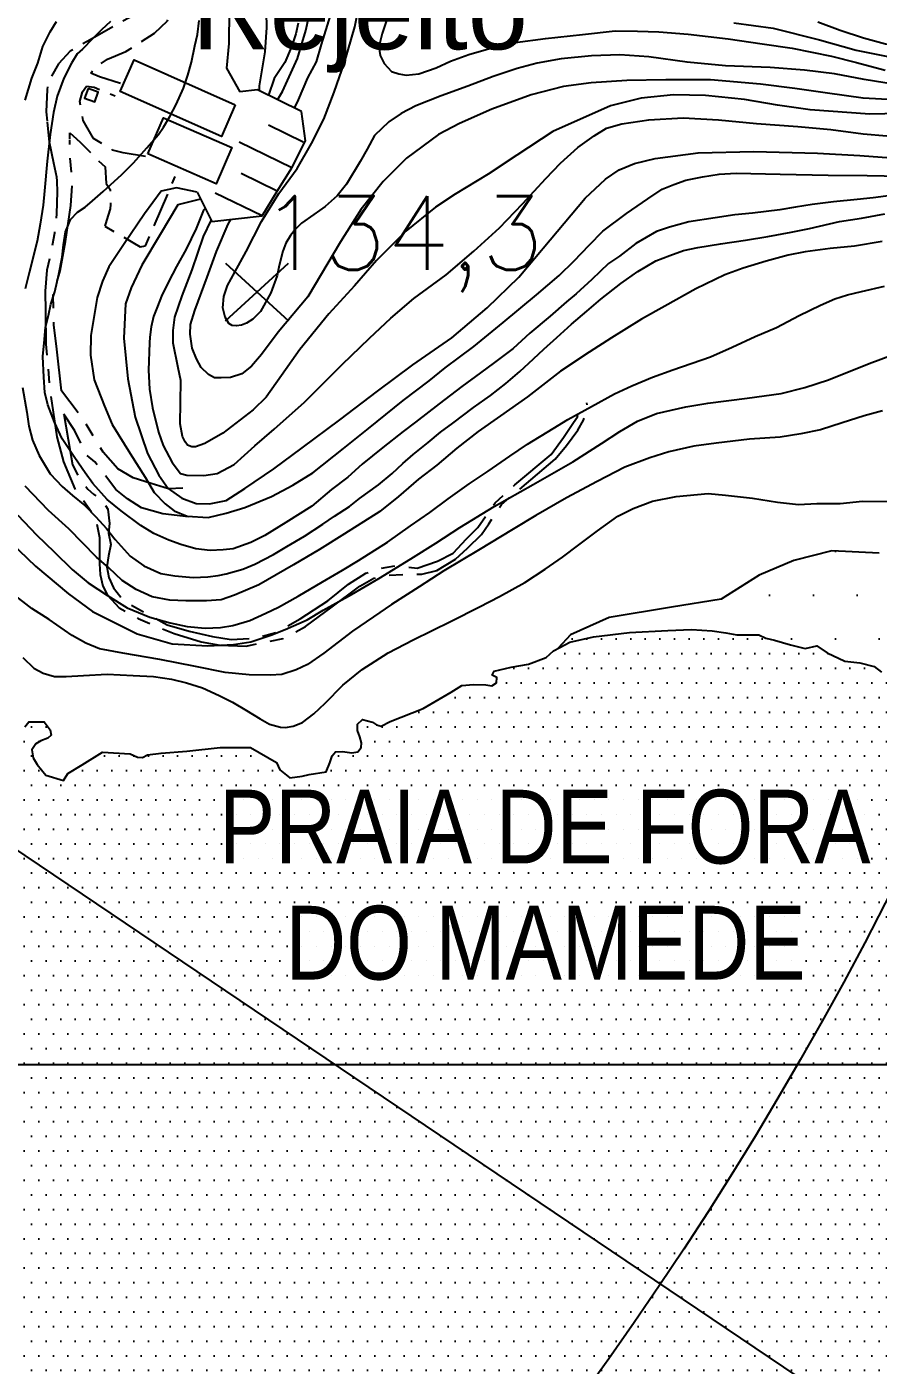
# Model space of a CAD drawing. Header units: millimetres. Extents: x 548366 to 1117317, y 7446967 to 14899125.
# Drawn here: x 555678 to 556140, y 7454252 to 7454978 of the extents above; entities that cross this region are included whole.
import ezdxf

# ---------------------------------------------------------------- set-up
doc = ezdxf.new("R2010")
doc.units = ezdxf.units.MM
doc.header["$MEASUREMENT"] = 0
for name, pattern in [('ACAD_ISO11W100', [33, 12, -3, 12, -3, 0, -3]), ('ESTR-TERRA', [1, 0.7, -0.1, 0.1, -0.1]), ('MEIO-FIOx2', [20, 15, -5])]:
    doc.linetypes.add(name, pattern=pattern)
for name, color, linetype in [('CORTE', 32, 'Continuous'), ('CURVA_INTERMEDIÁRIA', 32, 'Continuous'), ('CURVA_MESTRA', 36, 'Continuous'), ('EDIFICAÇÃO', 7, 'Continuous'), ('HACHURA_OCEANO', 131, 'Continuous'), ('MALHA_TM', 8, 'Continuous'), ('OCEANO', 5, 'Continuous'), ('PRAIA', 7, 'Continuous'), ('PTO_COTADO', 7, 'Continuous'), ('RADIAIS', 222, 'Continuous'), ('RUA_PAV_C_MEIO_FIO', 1, 'MEIO-FIOx2'), ('RUA_S_PAV', 2, 'ESTR-TERRA'), ('TXT_HIDRO', 8, 'Continuous'), ('TXT_TOPÔNIMOS_1', 2, 'Continuous')]:
    doc.layers.add(name, color=color, linetype=linetype)
doc.styles.add('ARIAL', font='ARIAL.TTF')
doc.styles.add('ROMANS', font='romans.shx')
doc.styles.add('TXT_PRAIA', font='ARIALN.TTF', dxfattribs={"height": 30})
pattern_1 = [(0, (0, 0), (3.96875, 7.9375), [0, -7.9375])]

msp = doc.modelspace()

# ---------------------------------------------------------------- hatches: boundary and pattern name
at = {"layer": 'HACHURA_OCEANO', "ltscale": 0.5}
h = msp.add_hatch(dxfattribs=at)
h.set_pattern_fill('DOTS', color=256, scale=5, style=0)
h.set_pattern_definition(pattern_1)
h.paths.add_polyline_path([(555491.78, 7454734.58), (555491.78, 7454736.7), (555491.78, 7454739.06), (555491.54, 7454746.14), (555490.36, 7454761.25), (555489.65, 7454771.4), (555489.65, 7454783.2), (555490.13, 7454794.76), (555491.55, 7454815.03), (555492.03, 7454831.08), (555490.85, 7454898.79), (555490.85, 7454901.62), (555490.85, 7454907.29), (555490.49, 7454910), (555365, 7454910), (555365, 7454450.72), (555375.72, 7454469.31), (555377.48, 7454474.01), (555379.84, 7454478.72), (555383.96, 7454481.65), (555388.67, 7454485.18), (555389.25, 7454487.53), (555388.08, 7454489.88), (555381.01, 7454493.41), (555379.84, 7454499.29), (555379.25, 7454503.99), (555379.84, 7454508.11), (555386.31, 7454512.22), (555391.61, 7454515.16), (555393.96, 7454518.1), (555395.73, 7454522.21), (555397.49, 7454527.51), (555398.08, 7454531.03), (555400.44, 7454533.97), (555402.79, 7454538.09), (555408.68, 7454542.79), (555418.68, 7454551.02), (555426.33, 7454557.48), (555431.04, 7454557.48), (555433.4, 7454557.48), (555433.99, 7454559.84), (555438.69, 7454564.54), (555438.67, 7454565.92), (555436.92, 7454567.34), (555435.44, 7454569.97), (555435.77, 7454573.79), (555439.55, 7454575.43), (555445.78, 7454580.85), (555447.78, 7454588.09), (555449.67, 7454595.41), (555450.61, 7454597.06), (555451.56, 7454599.66), (555453.92, 7454602.49), (555456.29, 7454610.04), (555459.12, 7454616.18), (555461.25, 7454620.43), (555463.37, 7454625.15), (555465.97, 7454627.74), (555467.15, 7454631.99), (555476.9, 7454652.26), (555480.44, 7454658.86), (555481.39, 7454662.4), (555483.75, 7454667.83), (555484.69, 7454669.48), (555486.59, 7454677.51), (555487.53, 7454680.58), (555489.67, 7454689.44), (555489.66, 7454690.02), (555492.97, 7454702.29), (555493.16, 7454708.79), (555492.73, 7454716.45), (555492.97, 7454721.88), (555492.73, 7454726.13)])
h.paths.add_polyline_path([(555865, 7454601.08), (555860.27, 7454602.28), (555857.69, 7454599.78), (555857.59, 7454596.37), (555858.98, 7454592.86), (555859.81, 7454589.63), (555859.63, 7454587.05), (555857.88, 7454584.7), (555854.63, 7454584.16), (555849.5, 7454584.97), (555845.68, 7454584.74), (555843.92, 7454582.62), (555842.63, 7454578.83), (555840.57, 7454573.89), (555831.38, 7454572.54), (555827.6, 7454571.46), (555820.96, 7454570.61), (555815.42, 7454575.04), (555813.57, 7454579.01), (555799.44, 7454587.13), (555783.1, 7454587.09), (555764.98, 7454585.2), (555750.92, 7454584.12), (555743.5, 7454583.05), (555740.82, 7454581.76), (555738.09, 7454581.86), (555734.12, 7454583.61), (555719.15, 7454584.63), (555708.16, 7454577.71), (555700.36, 7454573.04), (555698, 7454569.12), (555688.39, 7454572.17), (555683.68, 7454577.8), (555681.46, 7454581.58), (555680.82, 7454585.92), (555682.92, 7454589.14), (555685.63, 7454590.76), (555689.41, 7454592.11), (555691.3, 7454593.73), (555690.76, 7454596.7), (555687.52, 7454601.02), (555682.11, 7454601.02), (555679.14, 7454601.02), (555676.98, 7454598.33), (555673.93, 7454597.5), (555671.53, 7454601.28), (555668.94, 7454602.48), (555667.28, 7454602.67), (555666.16, 7454602.37), (555661.92, 7454600.73), (555657.78, 7454602.1), (555656.43, 7454603.45), (555655.88, 7454607.23), (555656.15, 7454612.36), (555654.53, 7454613.17), (555646.69, 7454615.6), (555641.38, 7454616.06), (555638.61, 7454614.3), (555635.93, 7454613.93), (555633.81, 7454614.67), (555632.79, 7454622.24), (555630.3, 7454622.33), (555627.44, 7454619.1), (555625.33, 7454613.44), (555620.62, 7454609.54), (555613.59, 7454603.06), (555603.05, 7454594.69), (555595.21, 7454591.72), (555589.8, 7454589.02), (555583.85, 7454586.05), (555580.6, 7454583.08), (555578.98, 7454581.19), (555577.09, 7454578.76), (555568.98, 7454575.52), (555559.27, 7454568.52), (555546.43, 7454566.03), (555537.56, 7454565.47), (555530.36, 7454562.8), (555524.63, 7454561.23), (555520.31, 7454564.44), (555514.9, 7454565.52), (555512.2, 7454566.06), (555510.3, 7454564.17), (555507.87, 7454561.74), (555508.95, 7454559.31), (555510.57, 7454557.96), (555512.74, 7454556.07), (555513.82, 7454552.56), (555513.48, 7454548.58), (555502.66, 7454535.62), (555493.2, 7454525.9), (555491.4, 7454522.67), (555488.35, 7454521.74), (555486.13, 7454522.2), (555486.13, 7454524.7), (555484.27, 7454525.36), (555481.57, 7454524.55), (555478.37, 7454521.82), (555476.16, 7454522.1), (555475.69, 7454523.76), (555475.6, 7454525.24), (555474.03, 7454525.6), (555471.54, 7454524.13), (555471.02, 7454522.39), (555470.48, 7454516.45), (555470.75, 7454514.56), (555471.57, 7454513.48), (555472.38, 7454512.4), (555471.08, 7454508.45), (555467.48, 7454507.16), (555466.27, 7454509.1), (555466.97, 7454512.4), (555466.97, 7454513.75), (555466.7, 7454514.56), (555465.62, 7454513.48), (555464.59, 7454510.46), (555461.29, 7454502.27), (555458.71, 7454498.7), (555456.44, 7454496.43), (555455.76, 7454491.06), (555452.23, 7454485.77), (555445.76, 7454478.72), (555431.63, 7454466.37), (555430.45, 7454461.08), (555430.86, 7454459.45), (555432.22, 7454456.97), (555430.45, 7454446.38), (555427.51, 7454442.27), (555426.92, 7454440.51), (555423.98, 7454436.98), (555419.44, 7454431.64), (555415.87, 7454428.07), (555413.02, 7454426.65), (555410.16, 7454424.51), (555407.3, 7454422.84), (555406.11, 7454421.18), (555402.31, 7454417.85), (555395.88, 7454412.38), (555391.54, 7454410), (555865, 7454410)])
h = msp.add_hatch(dxfattribs=at)
h.set_pattern_fill('DOTS', color=256, scale=5, style=0)
h.set_pattern_definition(pattern_1)
h.paths.add_polyline_path([(556337.69, 7454517.81), (556316.22, 7454536.87), (556299.79, 7454547.2), (556292.32, 7454557.08), (556279.6, 7454566.08), (556270.52, 7454570.63), (556263.76, 7454572.79), (556254.03, 7454576.3), (556243.48, 7454580.62), (556236.45, 7454583.32), (556228.88, 7454586.83), (556217.88, 7454591.03), (556206.52, 7454596.97), (556195.7, 7454603.45), (556189.3, 7454605.95), (556181.62, 7454612.31), (556172.61, 7454616.02), (556162.01, 7454619.99), (556153.79, 7454621.31), (556142.13, 7454627.93), (556138.16, 7454631.11), (556130.47, 7454632.96), (556122.25, 7454634.02), (556112.71, 7454638.53), (556107.02, 7454642.34), (556100.79, 7454640.91), (556092.84, 7454642.76), (556084.09, 7454645.41), (556079.32, 7454646.47), (556075.61, 7454648.32), (556070.84, 7454648.32), (556063.69, 7454648.32), (556057.59, 7454649.38), (556050.21, 7454650.47), (556039.07, 7454651.22), (556026.08, 7454650.54), (556005.33, 7454649.42), (555985.86, 7454647.07), (555972.88, 7454644.25), (555967.52, 7454641.43), (555964.14, 7454639.64), (555960.02, 7454635.88), (555950.56, 7454632.37), (555941.1, 7454630.75), (555931.9, 7454628.59), (555930.82, 7454626.43), (555933.25, 7454625.08), (555933.1, 7454622.25), (555930.6, 7454620.5), (555927.31, 7454621.03), (555920.55, 7454621.3), (555914.33, 7454620.76), (555908.44, 7454617.1), (555893.3, 7454608.19), (555875.45, 7454601.17), (555870.53, 7454598.68), (555867.94, 7454599.42), (555865.72, 7454600.9), (555865, 7454601.08), (555865, 7454410), (556322, 7454410), (556328.2, 7454425.75), (556332.47, 7454433.16), (556336.33, 7454437.02), (556339.77, 7454440.74), (556342.35, 7454445.08), (556344.06, 7454447.22), (556345.07, 7454450.65), (556345.33, 7454457.75), (556346.66, 7454463.82), (556348.93, 7454467.8), (556360.48, 7454475.7), (556361.54, 7454477.82), (556363.39, 7454480.47), (556360.74, 7454487.36), (556350.94, 7454502.71)])
h = msp.add_hatch(dxfattribs=at)
h.set_pattern_fill('DOTS', color=256, scale=5, style=0)
h.set_pattern_definition(pattern_1)
h.paths.add_polyline_path([(555865, 7454410), (555391.54, 7454410), (555391.12, 7454409.77), (555388.5, 7454409.53), (555386.12, 7454409.29), (555383.74, 7454408.34), (555376.6, 7454407.63), (555372.55, 7454408.11), (555369.71, 7454410), (555365, 7454410), (555365, 7453910), (555865, 7453910)])
h = msp.add_hatch(dxfattribs=at)
h.set_pattern_fill('DOTS', color=256, scale=5, style=0)
h.set_pattern_definition(pattern_1)
h.paths.add_polyline_path([(556365, 7454294.78), (556361.4, 7454291.78), (556358.01, 7454291.78), (556356.65, 7454295.17), (556356.65, 7454301.93), (556357.33, 7454308.7), (556358.01, 7454312.76), (556359.36, 7454316.82), (556360.72, 7454320.88), (556358.69, 7454322.91), (556355.3, 7454322.23), (556343.78, 7454314.79), (556329.56, 7454305.32), (556318.04, 7454302.61), (556313.3, 7454304.64), (556310.59, 7454310.73), (556310.59, 7454318.85), (556315.33, 7454322.91), (556318.72, 7454326.29), (556317.36, 7454329), (556311.26, 7454329.67), (556306.52, 7454330.35), (556306.52, 7454335.76), (556307.88, 7454337.12), (556307.88, 7454341.18), (556307.2, 7454343.88), (556306.52, 7454347.27), (556307.88, 7454352.68), (556310.59, 7454361.48), (556311.94, 7454372.98), (556314.65, 7454381.77), (556317.36, 7454389.89), (556317.36, 7454395.98), (556319.39, 7454401.4), (556320.75, 7454406.81), (556322, 7454410), (555865, 7454410), (555865, 7453910), (556365, 7453910)])
at = {"layer": 'PRAIA', "ltscale": 0.5}
h = msp.add_hatch(dxfattribs=at)
h.set_pattern_fill('DOTS', color=40, scale=15, style=0)
h.set_pattern_definition([(0, (0, 0), (11.90625, 23.8125), [0, -23.8125])])
h.paths.add_polyline_path([(556172.61, 7454616.02), (556181.62, 7454612.31), (556189.3, 7454605.95), (556195.7, 7454603.45), (556206.52, 7454596.97), (556217.88, 7454591.03), (556228.88, 7454586.83), (556236.45, 7454583.32), (556243.48, 7454580.62), (556254.03, 7454576.3), (556263.76, 7454572.79), (556270.52, 7454570.63), (556279.6, 7454566.08), (556292.32, 7454557.08), (556299.79, 7454547.2), (556316.22, 7454536.87), (556337.69, 7454517.81), (556350.94, 7454502.71), (556360.74, 7454487.36), (556363.39, 7454480.47), (556365, 7454481.93), (556365, 7454519.33), (556349.76, 7454536.15), (556334.64, 7454548.74), (556332.12, 7454552.93), (556323.09, 7454561.43), (556315.32, 7454564.68), (556309.44, 7454574.75), (556291.79, 7454594.88), (556282.55, 7454606.63), (556276.67, 7454617.54), (556271.63, 7454620.89), (556266.89, 7454629.1), (556267.43, 7454635.16), (556266.59, 7454641.87), (556261.72, 7454641.64), (556258.4, 7454637.03), (556252.67, 7454634.63), (556240.3, 7454635.74), (556230.47, 7454641.03), (556213.94, 7454659.68), (556178.46, 7454678.06), (556140.89, 7454692.52), (556115.26, 7454693.83), (556094.57, 7454688.58), (556075.84, 7454680.7), (556055.15, 7454667.57), (556028.21, 7454663.31), (555994.37, 7454657.73), (555973.35, 7454648.21), (555966.64, 7454640.96), (555967.52, 7454641.43), (555972.88, 7454644.25), (555985.86, 7454647.07), (556005.33, 7454649.42), (556026.08, 7454650.54), (556039.07, 7454651.22), (556050.21, 7454650.47), (556057.59, 7454649.38), (556063.69, 7454648.32), (556070.84, 7454648.32), (556075.61, 7454648.32), (556079.32, 7454646.47), (556084.09, 7454645.41), (556092.84, 7454642.76), (556100.79, 7454640.91), (556107.02, 7454642.34), (556112.71, 7454638.53), (556122.25, 7454634.02), (556130.47, 7454632.96), (556138.16, 7454631.11), (556142.13, 7454627.93), (556153.79, 7454621.31), (556162.01, 7454619.99)])
h.paths.add_polyline_path([(556365, 7454481.93), (556376.64, 7454492.52), (556379.16, 7454497.55), (556378.32, 7454503.43), (556371.6, 7454510.14), (556365.72, 7454518.53), (556365, 7454519.33)])

# ---------------------------------------------------------------- linework, layer by layer
at = {"layer": 'CORTE', "linetype": 'ACAD_ISO11W100', "ltscale": 2.5}
msp.add_lwpolyline([(555778.45, 7454872.53), (555805.8, 7454875.53), (555814.08, 7454888.92), (555821.91, 7454901.59), (555829.42, 7454916.28), (555827.21, 7454932.27), (555803.38, 7454943.95), (555793.79, 7454942.89)], dxfattribs=at)
at = {"layer": 'CORTE', "ltscale": 0.5}
for points in [[(555828.1, 7454915.54), (555809.27, 7454924.77)], [(555821.91, 7454901.59), (555793.33, 7454915.6)], [(555814.08, 7454888.92), (555794.54, 7454898.5)], [(555805.8, 7454875.53), (555780.36, 7454888)]]:
    msp.add_lwpolyline(points, dxfattribs=at)
at = {"layer": 'CORTE', "linetype": 'ACAD_ISO11W100', "ltscale": 2.5, "elevation": 80}
msp.add_lwpolyline([(555770.51, 7454888.5), (555778.45, 7454872.53)], dxfattribs=at)
at = {"layer": 'CURVA_INTERMEDIÁRIA'}
for points, elevation in [([(556149.7, 7454946.87), (556132.84, 7454949.51), (556116.72, 7454952.59), (556100.39, 7454954.6), (556081.72, 7454956.19), (556057.54, 7454957.04), (556036.66, 7454959), (556015.88, 7454961.97), (556000.07, 7454963.03), (555984.73, 7454962.44), (555968.29, 7454960.85), (555955.14, 7454958.52), (555944.43, 7454955.56), (555931.39, 7454951.21), (555917.6, 7454945.92), (555903.11, 7454940.79), (555889.32, 7454935.29), (555881.37, 7454931.05), (555874.69, 7454926.7), (555866.84, 7454919.18), (555862.81, 7454911.87), (555859.1, 7454905.01), (555851.57, 7454892.83), (555846.58, 7454886.47), (555840.01, 7454880.65), (555833.86, 7454876.3), (555827.18, 7454871.64), (555823.89, 7454868.46), (555821.24, 7454864.97), (555818.8, 7454860.73), (555817.1, 7454856.51), (555815.09, 7454848.57), (555813.93, 7454843.23), (555810.64, 7454833.8), (555805.02, 7454823.74), (555800.78, 7454819.5), (555797.28, 7454817.38), (555794.63, 7454816.21), (555791.87, 7454815.9), (555789.56, 7454816.19), (555787.82, 7454817.19), (555785.7, 7454820.67), (555784.58, 7454825.62), (555785.09, 7454831.84), (555787.1, 7454837.78), (555791.03, 7454845.09), (555797.18, 7454856.32), (555805.45, 7454872.52), (555814.99, 7454887.67), (555824.95, 7454901.38), (555832.69, 7454914.94), (555839.27, 7454928.08), (555845, 7454942.7), (555850.62, 7454958.87), (555856.13, 7454978.11), (555860.37, 7454998.87)], 130), ([(555807.87, 7454994.06), (555808.25, 7454977.8), (555807.25, 7454964.53), (555805.66, 7454954.89), (555804.21, 7454946.24), (555804.14, 7454943.58)], 90), ([(555787.95, 7454986.99), (555787.74, 7454969.08), (555786.46, 7454955.66), (555793.79, 7454942.89)], 80), ([(555814.21, 7454938.64), (555816.9, 7454943.15), (555825.06, 7454960.99), (555829.62, 7454976.14), (555832.48, 7454989.44)], 110), ([(555723.53, 7454981.06), (555718.54, 7454976.61), (555713.66, 7454971.74), (555708.36, 7454966.12), (555705.39, 7454963.47), (555702.32, 7454958.39), (555698.1, 7454950.27), (555694.47, 7454940.6), (555692.5, 7454931.7), (555690.7, 7454919.66), (555689.16, 7454905.23), (555687.68, 7454889.24), (555686.94, 7454881.4), (555685.34, 7454871.12), (555683.75, 7454861.82), (555679.3, 7454844.76), (555677.08, 7454835.97)], 60), ([(556147.26, 7454886.56), (556137.71, 7454885.29), (556128.91, 7454884.44), (556116.19, 7454883.27), (556104.63, 7454881.79), (556095.51, 7454880.31), (556086.92, 7454878.82), (556072.07, 7454877.02), (556062.53, 7454876.17), (556051.93, 7454874.47), (556037.61, 7454872.35), (556027.01, 7454869.38), (556020.01, 7454867.16), (556008.77, 7454860.59), (555999.86, 7454853.74), (555994.03, 7454849.71), (555984.91, 7454841.13), (555976.42, 7454833.29), (555971.13, 7454828.88), (555962.34, 7454821.08), (555951.31, 7454811.86), (555942.09, 7454803.6), (555932.12, 7454795.97), (555924.48, 7454790.46), (555914.3, 7454782.96), (555902.04, 7454773.51), (555889.1, 7454763.66), (555882.42, 7454758.57), (555871.39, 7454749.88), (555860.15, 7454740.92), (555852.41, 7454733.82), (555843.5, 7454727.04), (555832.79, 7454718.04), (555818.79, 7454709.24), (555807.25, 7454702.09), (555799.62, 7454698.38), (555790.18, 7454694.89), (555784.65, 7454694.38), (555777.56, 7454694.04), (555769.82, 7454694.99), (555761.76, 7454697.32), (555755.12, 7454699.67), (555747.06, 7454703.17), (555739.96, 7454707.62), (555729.23, 7454715.47), (555721.74, 7454721.66), (555713.98, 7454730.34), (555709.81, 7454736.17), (555704.04, 7454744.25), (555697.33, 7454754.66), (555693.1, 7454763.69), (555689.4, 7454773.06), (555687.76, 7454779.77), (555687.36, 7454787.99), (555686.83, 7454799.33), (555687.59, 7454808.59), (555688.19, 7454815.13), (555689.9, 7454821.56), (555691.13, 7454827.68), (555693.3, 7454834.38), (555695.42, 7454844.02), (555697.22, 7454853.13), (555698.02, 7454859.92), (555699.13, 7454866.91), (555700.61, 7454870.93), (555701.78, 7454873.56), (555705.6, 7454877.58), (555709.73, 7454880.31), (555713.66, 7454883.83), (555719.6, 7454888.81), (555729.56, 7454898.03), (555735.93, 7454904.28), (555743.14, 7454912.54), (555749.61, 7454919.73), (555752.26, 7454923.76), (555755.76, 7454929.48), (555759.14, 7454936.1), (555763.14, 7454944.95), (555765.47, 7454951.95), (555767.49, 7454958.96), (555769.38, 7454967.82), (555770.67, 7454974.06), (555771.62, 7454981.69)], 70), ([(555823.49, 7454934.1), (555825.59, 7454938.52), (555830.73, 7454950.44), (555835.35, 7454959.18), (555838.1, 7454968.51), (555842.95, 7454984.3)], 120), ([(555874.37, 7454984.25), (555871.08, 7454974.55), (555869.29, 7454967.27), (555869.91, 7454962.67), (555872.03, 7454958.19), (555876.07, 7454953.89), (555879.99, 7454952.62), (555884.13, 7454951.98), (555891.02, 7454952.62), (555900.35, 7454955.9), (555908.06, 7454959.53), (555918.13, 7454963.14), (555927.46, 7454965.79), (555943.26, 7454969.6), (555959.7, 7454971.82), (555979.74, 7454974.05), (555997.64, 7454976.06), (556009.62, 7454975.74), (556021.28, 7454975.42), (556037.19, 7454974.26), (556058.92, 7454971.72), (556077.48, 7454968.86), (556093.7, 7454966.53), (556115.02, 7454962.29), (556128.59, 7454958.73), (556144.18, 7454954.71)], 140), ([(556107.6, 7454980.83), (556119.68, 7454976.38), (556132.41, 7454972.14), (556144.39, 7454968.86), (556156.36, 7454966.85), (556170.46, 7454967.06), (556182.55, 7454968.86), (556198.24, 7454972.14), (556212.03, 7454975.53), (556237.62, 7454982.85)], 160), ([(556148.85, 7454938.6), (556132.2, 7454939.45), (556112.79, 7454942.2), (556095.19, 7454944.64), (556076.53, 7454946.97), (556049.28, 7454949.38), (556024.99, 7454949.38), (556003.89, 7454948.96), (555984.52, 7454947.82), (555969.46, 7454945.81), (555951.86, 7454941.25), (555930.54, 7454933.52), (555913.08, 7454925.64), (555901.62, 7454919.82), (555884.23, 7454906.82), (555871.5, 7454894.31), (555859.63, 7454879.27), (555848.31, 7454861.56), (555830.57, 7454831.72), (555814.57, 7454812.4), (555805.55, 7454800.32), (555800.14, 7454794.07), (555794.73, 7454789.96), (555788.58, 7454787.84), (555783.6, 7454787.63), (555779.89, 7454787.74), (555776.73, 7454789.56), (555772.74, 7454793.3), (555770.12, 7454798.03), (555767.88, 7454803.75), (555766.75, 7454811.34), (555767, 7454816.57), (555769.29, 7454824.32), (555776.07, 7454842.33), (555781.06, 7454856.21), (555787.42, 7454871.05), (555788.85, 7454873.67)], 120), ([(556160.48, 7454931.31), (556135.8, 7454930.76), (556103.52, 7454933.04), (556085.65, 7454935.63), (556067.72, 7454938.71), (556046.63, 7454940.91), (556029.24, 7454941.33), (556011.63, 7454939.42), (555994.98, 7454935.29), (555963.73, 7454921.36), (555944.22, 7454908.44), (555928.63, 7454898.27), (555910.74, 7454887.32), (555900.03, 7454880.33), (555883.81, 7454867.3), (555868, 7454851.32), (555856.02, 7454837.55), (555842.13, 7454822.5), (555826.32, 7454803.13), (555816.35, 7454788.93), (555807.99, 7454777.14), (555800.99, 7454770.26), (555784.45, 7454757.65), (555774.8, 7454752.14), (555769.71, 7454750.34), (555767.69, 7454750.23), (555765.36, 7454751.19), (555763.97, 7454752.98), (555762.6, 7454755.85), (555761.35, 7454762.82), (555761.44, 7454774.39), (555761.65, 7454786.25), (555760.23, 7454793.19), (555757.49, 7454806.49), (555757.49, 7454813.33), (555758.36, 7454820.55), (555762.39, 7454832.27), (555767.91, 7454846.36), (555774.06, 7454864.48), (555778.17, 7454873.09)], 110), ([(555772.4, 7454884.7), (555760.06, 7454881.53), (555750.45, 7454865.42), (555740.48, 7454848.79), (555734.65, 7454836.5), (555731.58, 7454827.92), (555730.73, 7454809.29), (555732.88, 7454787.18), (555736.91, 7454766.32), (555743.52, 7454746.68), (555749.76, 7454734.8), (555754.87, 7454727.57), (555762.18, 7454722.47), (555770.07, 7454719.5), (555777.24, 7454719.41), (555786.36, 7454721.21), (555796.43, 7454727.67), (555812.13, 7454738.37), (555827.6, 7454749.78), (555847.96, 7454764.93), (555868.53, 7454780.4), (555887.73, 7454794.67), (555908.79, 7454809.32), (555928.09, 7454825.63), (555945.27, 7454842.24), (555962.24, 7454862.58), (555981.33, 7454885.13), (555992.23, 7454895.52), (555999.76, 7454900.6), (556008.03, 7454903.99), (556019.37, 7454906.75), (556042.7, 7454909.82), (556072.81, 7454910.48), (556107.44, 7454909.59), (556130.5, 7454908.36), (556157.2, 7454906.43)], 90), ([(555770.51, 7454888.5), (555759.28, 7454890.81), (555751.09, 7454889.02), (555741.87, 7454876.63), (555730.94, 7454860.44), (555722.67, 7454847.94), (555719.06, 7454840.1), (555716.18, 7454831.36), (555712.81, 7454810.67), (555712.7, 7454800.03), (555714.69, 7454786.6), (555720.17, 7454772.34), (555724.32, 7454762.4), (555734.12, 7454746.65), (555742.35, 7454733.81), (555747.23, 7454725.55), (555753.14, 7454719.38), (555758.12, 7454715.57), (555765.09, 7454712.59), (555776.5, 7454711.99), (555786.25, 7454714.32), (555796.43, 7454717.28), (555810.96, 7454723.22), (555822.53, 7454729.54), (555833.43, 7454736.22), (555850.08, 7454749.35), (555863.65, 7454760.27), (555882.42, 7454775.42), (555896.52, 7454786.01), (555905.33, 7454793.08), (555920.88, 7454804.66), (555936.68, 7454817.79), (555954.82, 7454832.81), (555967.12, 7454843.3), (555975.28, 7454851.25), (555983.53, 7454859.74), (555990.91, 7454867.21), (556003.78, 7454876.8), (556015.24, 7454884.85), (556023.12, 7454890.1), (556029.34, 7454892.65), (556036.02, 7454894.88), (556044.93, 7454896.79), (556054.05, 7454898.16), (556063.27, 7454898.79), (556087.24, 7454898.26), (556113.32, 7454897.62), (556134.43, 7454897.51), (556152.88, 7454897.2)], 80), ([(555675.79, 7454782.48), (555678.04, 7454769), (555679.16, 7454761.52), (555681.14, 7454753.95), (555684.67, 7454745.52), (555690.73, 7454735.66), (555697.28, 7454728.78), (555702.88, 7454723.88), (555709.59, 7454718.46), (555715.54, 7454712.36), (555721.26, 7454706.02), (555726.08, 7454699.91), (555734.12, 7454691.01), (555741.55, 7454685.72), (555750.88, 7454681.58), (555758.37, 7454680.27), (555768.33, 7454679.31), (555776.39, 7454679.63), (555781.91, 7454680.37), (555786.36, 7454681.33), (555795.37, 7454683.87), (555801.84, 7454686.62), (555812.02, 7454691.81), (555819.22, 7454696.14), (555828.76, 7454701.76), (555838.73, 7454708.33), (555845.2, 7454712.67), (555853.36, 7454717.86), (555858.77, 7454722.27), (555868.95, 7454729.59), (555876.37, 7454735.73), (555882.21, 7454741.13), (555887.83, 7454746.11), (555895.99, 7454752.58), (555902.67, 7454758.15), (555909.42, 7454763.05), (555920.67, 7454771.52), (555929.79, 7454778.09), (555938.27, 7454784.66), (555945.8, 7454791.2), (555953.22, 7454797.98), (555958.74, 7454803.28), (555965.95, 7454809.64), (555973.88, 7454816.87), (555982.15, 7454823.86), (555989.78, 7454830.33), (556000.71, 7454838.91), (556009.93, 7454845.48), (556019.69, 7454851.2), (556027.22, 7454854.16), (556034.75, 7454856.88), (556042.49, 7454858.47), (556054.79, 7454860.48), (556068.26, 7454862.4), (556080.56, 7454864.41), (556093.07, 7454866.74), (556103.04, 7454868.65), (556119.47, 7454872.47), (556131.35, 7454874.27), (556143.97, 7454876.7)], 60), ([(555673.19, 7454713.13), (555683.3, 7454702.58), (555692.86, 7454693.3), (555702.59, 7454683.75), (555711.32, 7454676.4), (555721.83, 7454669.53), (555732.53, 7454662.83), (555744.83, 7454657.85), (555755.97, 7454654.78), (555765.15, 7454652.83), (555774.91, 7454651.88), (555783.18, 7454652.3), (555789.97, 7454653.36), (555799.19, 7454656.11), (555807.78, 7454659.93), (555814.78, 7454663.32), (555825.47, 7454669.23), (555838.62, 7454676.97), (555849.44, 7454683.32), (555858.13, 7454688.62), (555873.93, 7454698.58), (555886.34, 7454707.48), (555896.95, 7454714.68), (555906.88, 7454721.96), (555918.33, 7454730.22), (555928.62, 7454737.11), (555940.28, 7454745.16), (555949.93, 7454751.71), (555963.83, 7454760.18), (555971.78, 7454765.16), (555984.69, 7454772.08), (555997.21, 7454779.07), (556006.64, 7454783.42), (556017.88, 7454788.08), (556028.91, 7454792), (556049.27, 7454799.1), (556061.15, 7454804.3), (556073.56, 7454810.1), (556085.22, 7454815.08), (556097.52, 7454821.54), (556109.08, 7454827.05), (556116.93, 7454830.65), (556123.82, 7454832.67), (556131.35, 7454834.47), (556143.87, 7454837.43)], 40), ([(555664.84, 7454702.65), (555682.79, 7454685.55), (555700.61, 7454670.57), (555713.76, 7454660.82), (555738, 7454648.8), (555756.99, 7454643.4), (555776.39, 7454642.34), (555790.28, 7454642.98), (555799.62, 7454644.46), (555810.64, 7454648.06), (555818.26, 7454651.17), (555830.35, 7454656.47), (555839.04, 7454661.55), (555854.42, 7454670.13), (555869.27, 7454678.82), (555886.66, 7454689.41), (555900.09, 7454698.05), (555913.14, 7454706.49), (555931.91, 7454717.94), (555953.01, 7454729.91), (555974.51, 7454742.15), (555990.21, 7454752), (556000.07, 7454758.57), (556009.61, 7454764.18), (556020, 7454768.32), (556036.02, 7454771.92), (556047.89, 7454773.93), (556069.32, 7454776.65), (556087.66, 7454779.19), (556100.6, 7454782.37), (556113.33, 7454786.61), (556135.59, 7454795.51), (556154.58, 7454802.5)], 30), ([(556142.7, 7454769.71), (556132.84, 7454767.17), (556120.75, 7454763.35), (556109.08, 7454759.43), (556098.48, 7454757.31), (556087.13, 7454755.51), (556070.48, 7454754.35), (556052.33, 7454752.28), (556040.26, 7454750.57), (556026.68, 7454747.6), (556016.4, 7454744.21), (556002.82, 7454739.23), (555987.87, 7454731.5), (555971.14, 7454722.6), (555954.39, 7454712.96), (555942.09, 7454705.54), (555923.42, 7454694.23), (555904.54, 7454682.9), (555891.11, 7454674.26), (555876.16, 7454664.79), (555866.3, 7454658.01), (555854.84, 7454650.17), (555839.36, 7454638.31), (555830.56, 7454632.16), (555824.41, 7454629.26), (555816.58, 7454626.71), (555810.22, 7454626.29), (555798.77, 7454626.61), (555785.72, 7454627.88), (555769.74, 7454631.1), (555750.24, 7454634.81), (555730.28, 7454638.29), (555717.58, 7454640.64), (555710.01, 7454643.72), (555702.69, 7454647.8), (555690.26, 7454656.64), (555680.78, 7454662.57), (555670.29, 7454670.73)], 20), ([(555675.95, 7454635.88), (555681.84, 7454630.22), (555686.85, 7454627.45), (555693.13, 7454625.63), (555699.34, 7454625.7), (555708.78, 7454626.12), (555721.72, 7454626.86), (555735.82, 7454626.23), (555746.85, 7454625.59), (555756.56, 7454624.17), (555764.73, 7454622.26), (555773.53, 7454619.51), (555782.44, 7454615.27), (555789.66, 7454611.68), (555797.44, 7454607.24), (555804.77, 7454602.58), (555809.88, 7454599.81), (555815.84, 7454598.11), (555818.58, 7454597.98), (555822.61, 7454598.72), (555827.7, 7454600.74), (555833.85, 7454605.29), (555840, 7454611.22), (555849.65, 7454620.97), (555860.14, 7454629.45), (555874.25, 7454638.41), (555887.93, 7454645.62), (555908.46, 7454655.58), (555923.94, 7454663.42), (555934.66, 7454669.12), (555948.44, 7454676.65), (555959.47, 7454683.96), (555968.88, 7454690.43), (555977.79, 7454697), (555987.97, 7454704.73), (555999, 7454712.57), (556007.38, 7454716.71), (556017.77, 7454720.84), (556030.71, 7454723.38), (556048.15, 7454724.99), (556057.44, 7454724.09), (556072.06, 7454722.4), (556085.63, 7454720.29), (556097.08, 7454719.01), (556107.16, 7454719.44), (556119.67, 7454719.44), (556131.97, 7454720.71), (556146.7, 7454720.52)], 10)]:
    msp.add_lwpolyline(points, dxfattribs=dict(at, elevation=elevation))
at = {"layer": 'CURVA_MESTRA'}
for points, elevation in [([(555677.11, 7454938.39), (555680.71, 7454950.39), (555684.1, 7454958.54), (555686.75, 7454967.5), (555690.64, 7454975.5), (555694.15, 7454981)], 50), ([(555825.47, 7454980.15), (555824.17, 7454974.34), (555821.72, 7454967.25), (555818.18, 7454958.73), (555812.42, 7454950.09), (555809.27, 7454941.06)], 100), ([(556061.96, 7454980.43), (556083.42, 7454977.44), (556108.55, 7454971.19), (556128.39, 7454965.52), (556154.69, 7454960.27), (556172.37, 7454959.11), (556198.56, 7454959.96), (556211.53, 7454962.08), (556227.83, 7454968.12), (556252.78, 7454979.14)], 150), ([(555774.98, 7454879.5), (555773.95, 7454878.66), (555770.03, 7454868.82), (555764.56, 7454857.48), (555759.27, 7454848.06), (555755, 7454839.8), (555751.13, 7454832.06), (555748.93, 7454826.38), (555746.87, 7454820.96), (555745.58, 7454815.41), (555744.94, 7454809.82), (555744.67, 7454806.64), (555744.15, 7454791.95), (555744.67, 7454781.63), (555746.22, 7454771.44), (555749.58, 7454758.28), (555752.17, 7454750.93), (555756.97, 7454741.79), (555761.49, 7454735.86), (555764.97, 7454734.83), (555774.15, 7454734.7), (555781.51, 7454735.87), (555790.68, 7454740.65), (555801.79, 7454750.85), (555812.44, 7454759.85), (555828.76, 7454774.54), (555849.34, 7454794.88), (555864.08, 7454809.29), (555875.74, 7454820.09), (555888.3, 7454830.79), (555905.72, 7454843.62), (555920.88, 7454856.44), (555934.78, 7454869.15), (555947.29, 7454882.06), (555959.92, 7454895.79), (555967.85, 7454904.15), (555977.3, 7454912.78), (555986.18, 7454919.08), (555992.86, 7454923.11), (556001.24, 7454925.55), (556015.77, 7454927.77), (556034.54, 7454928.72), (556053.62, 7454927.75), (556074.4, 7454925.63), (556096.78, 7454924.15), (556114.7, 7454922.46), (556132.2, 7454920.02), (556145.03, 7454918.96)], 100), ([(556142.54, 7454861.68), (556127.53, 7454859.12), (556114.38, 7454857.85), (556100.7, 7454856.15), (556091.48, 7454854.24), (556079.5, 7454850.96), (556067.09, 7454847.14), (556057.12, 7454843.54), (556041.43, 7454836.05), (556024.57, 7454826.62), (556011.95, 7454819.62), (555995.51, 7454809.48), (555983.46, 7454801.69), (555967.96, 7454791.41), (555949.93, 7454777.35), (555935.3, 7454767.07), (555923.21, 7454758.49), (555911.65, 7454749.48), (555900.66, 7454740.39), (555890.8, 7454732.76), (555879.87, 7454723.23), (555869.8, 7454715.11), (555850.5, 7454703.14), (555837.03, 7454694.55), (555822.93, 7454686.29), (555803.96, 7454675.46), (555790.79, 7454669.82), (555783.6, 7454667.3), (555775.58, 7454666.61), (555764.37, 7454666.61), (555755.79, 7454667.06), (555746.18, 7454668.88), (555737.49, 7454672.88), (555729.78, 7454677.66), (555722.62, 7454684.64), (555715.89, 7454690.39), (555700.91, 7454705.81), (555689.81, 7454715.63), (555677.11, 7454728.99)], 50)]:
    msp.add_lwpolyline(points, dxfattribs=dict(at, elevation=elevation))
at = {"layer": 'EDIFICAÇÃO'}
for points in [[(555791.17, 7454935.91), (555783.8, 7454918.7), (555728.81, 7454943.16), (555736.36, 7454960.18)], [(555743.76, 7454909.22), (555752.36, 7454928.82), (555789.47, 7454912.67), (555780.82, 7454892.97)]]:
    msp.add_lwpolyline(points, close=True, dxfattribs=at)
at = {"layer": 'EDIFICAÇÃO', "ltscale": 0.5}
msp.add_lwpolyline([(555711.39, 7454944.7), (555709.38, 7454939.49), (555714.91, 7454937.41), (555716.73, 7454942.68)], close=True, dxfattribs=at)
at = {"layer": 'MALHA_TM'}
msp.add_lwpolyline([(549360, 7454415), (559365, 7454415)], dxfattribs=at)
at = {"layer": 'OCEANO'}
msp.add_lwpolyline([(555676.98, 7454598.33), (555679.14, 7454601.02), (555682.11, 7454601.02), (555687.52, 7454601.02), (555690.76, 7454596.7), (555691.3, 7454593.73), (555689.41, 7454592.11), (555685.63, 7454590.76), (555682.92, 7454589.14), (555680.82, 7454585.92), (555681.46, 7454581.58), (555683.68, 7454577.8), (555688.39, 7454572.17), (555698, 7454569.12), (555700.36, 7454573.04), (555708.16, 7454577.71), (555719.15, 7454584.63), (555734.12, 7454583.61), (555738.09, 7454581.86), (555740.82, 7454581.76), (555743.5, 7454583.05), (555750.92, 7454584.12), (555764.98, 7454585.2), (555783.1, 7454587.09), (555799.44, 7454587.13), (555813.57, 7454579.01), (555815.42, 7454575.04), (555820.96, 7454570.61), (555827.6, 7454571.46), (555831.38, 7454572.54), (555840.57, 7454573.89), (555842.63, 7454578.83), (555843.92, 7454582.62), (555845.68, 7454584.74), (555849.5, 7454584.97), (555854.63, 7454584.16), (555857.88, 7454584.7), (555859.63, 7454587.05), (555859.81, 7454589.63), (555858.98, 7454592.86), (555857.59, 7454596.37), (555857.69, 7454599.78), (555860.27, 7454602.28), (555865.72, 7454600.9), (555867.94, 7454599.42), (555870.53, 7454598.68), (555875.45, 7454601.17), (555893.3, 7454608.19), (555908.44, 7454617.1), (555914.33, 7454620.76), (555920.55, 7454621.3), (555927.31, 7454621.03), (555930.6, 7454620.5), (555933.1, 7454622.25), (555933.25, 7454625.08), (555930.82, 7454626.43), (555931.9, 7454628.59), (555941.1, 7454630.75), (555950.56, 7454632.37), (555960.02, 7454635.88), (555964.14, 7454639.64), (555967.52, 7454641.43), (555972.88, 7454644.25), (555985.86, 7454647.07), (556005.33, 7454649.42), (556026.08, 7454650.54), (556039.07, 7454651.22), (556050.21, 7454650.47), (556057.59, 7454649.38), (556063.69, 7454648.32), (556070.84, 7454648.32), (556075.61, 7454648.32), (556079.32, 7454646.47), (556084.09, 7454645.41), (556092.84, 7454642.76), (556100.79, 7454640.91), (556107.02, 7454642.34), (556112.71, 7454638.53), (556122.25, 7454634.02), (556130.47, 7454632.96), (556138.16, 7454631.11), (556142.13, 7454627.93)], dxfattribs=at)
at = {"layer": 'PRAIA'}
msp.add_lwpolyline([(556140.89, 7454692.52), (556115.26, 7454693.83), (556094.57, 7454688.58), (556075.84, 7454680.7), (556055.15, 7454667.57), (556028.21, 7454663.31), (555994.37, 7454657.73), (555973.35, 7454648.21), (555966.64, 7454640.96)], dxfattribs=at)
at = {"layer": 'PTO_COTADO'}
for points in [[(555786, 7454818.56), (555820.08, 7454849.84)], [(555786, 7454849.84), (555820.08, 7454818.56)]]:
    msp.add_lwpolyline(points, dxfattribs=at)
at = {"layer": 'RADIAIS', "linetype": 'Continuous', "ltscale": 2.5}
msp.add_lwpolyline([(550217.95, 7458204.63), (558509.48, 7452620.87)], dxfattribs=at)
for radius in [4998.2, 3998.56, 2998.91, 1999.28]:
    msp.add_circle((554363.71, 7455412.75), radius, dxfattribs=at)
msp.add_point((556022.02, 7454296), dxfattribs=at)
at = {"layer": 'RUA_PAV_C_MEIO_FIO', "ltscale": 1.25, "flags": 128}
for points in [[(555986.98, 7455412.75), (555980.72, 7455403.33), (555977.4, 7455395.23), (555974.99, 7455385.87), (555973.16, 7455374.8), (555970, 7455361.19), (555965.86, 7455351.23), (555962.7, 7455346.85), (555956.28, 7455343.52), (555947.04, 7455339.63), (555937.3, 7455336.47), (555924.65, 7455334.04), (555913.94, 7455330.39), (555905.91, 7455324.8), (555894.71, 7455317.27), (555884.25, 7455307.79), (555861.86, 7455288.1), (555825.97, 7455258.5), (555816.23, 7455250.97), (555809.91, 7455241.25), (555802.83, 7455227.19), (555801.43, 7455224.07), (555797.76, 7455206.88), (555792.61, 7455196.29), (555788.97, 7455184.85), (555785.31, 7455176.13), (555782, 7455164.13), (555779.97, 7455153.24), (555777.51, 7455135.99), (555779.01, 7455128.57), (555780.87, 7455123.22), (555783.54, 7455117.05), (555785.32, 7455106.35), (555783.24, 7455097.79), (555775.83, 7455085.8), (555769.92, 7455076.83), (555766.33, 7455069.39), (555762.48, 7455060.82), (555758.55, 7455044.87), (555755.94, 7455032.58), (555752.59, 7455018.05), (555750.35, 7455004.64), (555747.32, 7454993.82), (555741.97, 7454987.68), (555733.21, 7454982.89), (555712.47, 7454971.12), (555701.54, 7454964.88), (555695.29, 7454958.13), (555690.08, 7454948.77), (555689.04, 7454944.09), (555688.52, 7454932.13), (555689.05, 7454927.01)], [(555729, 7454947.34), (555717.56, 7454951.12), (555712.75, 7454953.04), (555715.15, 7454956.08), (555721.88, 7454960.57), (555731.75, 7454964.7), (555738.07, 7454968.72), (555747.3, 7454974.81), (555754.4, 7454981.51), (555758.28, 7454988.58), (555758.91, 7454993.74), (555761.95, 7455007.45), (555765.8, 7455029.75), (555770.46, 7455056.15), (555779.16, 7455077.85), (555784.75, 7455085.4), (555790.87, 7455090.29), (555792.73, 7455094.18), (555794.26, 7455099.37), (555794.26, 7455108.24), (555792.73, 7455114.66), (555790.28, 7455121.39), (555787.77, 7455128), (555786.74, 7455133.62), (555786.74, 7455140.52), (555787.77, 7455148.45), (555787.87, 7455157.77), (555789.03, 7455167.74), (555791.86, 7455176.82), (555794.6, 7455182.45), (555797.87, 7455189.57), (555800.55, 7455193.81), (555803.52, 7455198.41), (555804.73, 7455202.29), (555805.61, 7455207.53), (555806.71, 7455214.53), (555808.52, 7455222.97), (555811.21, 7455230.7), (555814.14, 7455235.87), (555816.61, 7455240.14), (555820.88, 7455245.3), (555828.53, 7455252.72), (555836.92, 7455257.57), (555841.42, 7455259.6), (555846.59, 7455263.19), (555850.32, 7455266.77), (555853.38, 7455269.14), (555856.77, 7455271.85), (555861.66, 7455276.89), (555866.83, 7455281.84), (555874.93, 7455289.25), (555890.68, 7455304.98), (555893.22, 7455306.82)], [(555742.48, 7454907.79), (555730.31, 7454909.77), (555724.66, 7454911.3), (555719.53, 7454914.38), (555714.31, 7454917.55), (555708.58, 7454927.26), (555706.82, 7454937.67), (555708.26, 7454942.95), (555710.5, 7454945.99), (555714.63, 7454945.44), (555726.08, 7454940.64)], [(555701.48, 7454917.47), (555701.47, 7454920.7), (555705.08, 7454917.33), (555707.12, 7454915.48), (555715.43, 7454907), (555720.63, 7454902.18), (555721.18, 7454893.22), (555723.23, 7454889.86), (555723.48, 7454887.48), (555723.48, 7454881.74), (555723.32, 7454879.41), (555721.27, 7454873.05), (555720.45, 7454870.07), (555739.57, 7454858.78), (555742.44, 7454859.35), (555758.68, 7454896.91)]]:
    msp.add_lwpolyline(points, dxfattribs=at)
at = {"layer": 'RUA_S_PAV', "ltscale": 75, "flags": 128}
for points in [[(555689.12, 7454926.4), (555690.22, 7454915.76), (555692.52, 7454904.28), (555694.25, 7454896.81), (555694.34, 7454894.38), (555694.55, 7454888.66), (555694.21, 7454876.65), (555693.05, 7454866.17), (555691.46, 7454857.38), (555688.86, 7454846.06), (555688.08, 7454834.79), (555688.17, 7454823.71), (555688.42, 7454805.98), (555690.6, 7454780.95), (555694.32, 7454755.75), (555698.03, 7454742.1), (555704.1, 7454727.44), (555708.68, 7454721.27), (555715.26, 7454712.17), (555717.45, 7454701.05), (555717.47, 7454692.22), (555717.47, 7454686.83), (555717.8, 7454680.93), (555719.32, 7454674.7), (555721.87, 7454669.7), (555728.19, 7454662.81), (555738.54, 7454657.07), (555747.74, 7454653.06), (555758.08, 7454649.04), (555772.74, 7454644.43), (555782.8, 7454642.72), (555797.17, 7454642.15), (555817.29, 7454646.29), (555829.43, 7454652.69), (555843.94, 7454663.48), (555858.9, 7454674.64), (555866.5, 7454679.02), (555874.77, 7454680.61), (555885.12, 7454681.19), (555892.59, 7454681.19), (555900.75, 7454683.07), (555910.77, 7454689.36), (555917.35, 7454695.26), (555924.98, 7454702.76), (555929.03, 7454708.49), (555935.78, 7454718.94), (555964.97, 7454743.54), (555971.22, 7454751.05), (555977.25, 7454759.35), (555980.37, 7454764.75), (555982.24, 7454769.94), (555982.45, 7454772.44), (555982.24, 7454774.1)], [(555762.83, 7454727.77), (555754.93, 7454727.4), (555745.52, 7454730.41), (555735.73, 7454733.42), (555727.45, 7454738.31), (555719.55, 7454747.34), (555709.38, 7454763.89), (555696.92, 7454780.7), (555694.37, 7454803.18), (555692.8, 7454816.43), (555692.3, 7454832.6), (555696.2, 7454845.75), (555698.98, 7454861.64), (555701.9, 7454881.18), (555702.84, 7454893.33), (555702.89, 7454894.04), (555701.52, 7454908.14), (555701.48, 7454916.94)], [(555765.84, 7454712.35), (555751.92, 7454713.85), (555740.25, 7454717.24), (555732.72, 7454722.13), (555726.32, 7454727.02), (555719.55, 7454736.05), (555715.03, 7454742.07), (555710.14, 7454746.21), (555707.5, 7454751.85), (555704.11, 7454759), (555698.11, 7454767.95), (555702.92, 7454740.42), (555707.14, 7454732.16), (555711.21, 7454727.34), (555714.25, 7454724.64), (555717.45, 7454722.11), (555719.98, 7454719.75), (555722.01, 7454716.38), (555723.02, 7454708.63), (555722.35, 7454703.41), (555723.71, 7454697.28), (555722.36, 7454691.04), (555721.52, 7454685.15), (555722.53, 7454679.42), (555725.06, 7454673.69), (555730.8, 7454666.61), (555754.18, 7454653.7), (555766.25, 7454650.25), (555778.82, 7454647.3), (555788.94, 7454645.78), (555801.93, 7454646.29), (555814.08, 7454649.83), (555826.57, 7454656.9), (555841.58, 7454666.68), (555852.83, 7454675.65), (555862.11, 7454681.72), (555870.38, 7454684.41), (555877.97, 7454685.76), (555889.95, 7454684.41), (555901.05, 7454688.17), (555909.6, 7454692.57), (555916.85, 7454700.32), (555922.93, 7454706.56), (555932.41, 7454719.95), (555943.04, 7454729.56), (555962.78, 7454746.07), (555969.56, 7454755.41), (555974.96, 7454763.51), (555977.04, 7454766.62), (555977.46, 7454768.49), (555977.46, 7454770.57), (555977.46, 7454771.61)]]:
    msp.add_lwpolyline(points, dxfattribs=at)

# ---------------------------------------------------------------- texts
at = {"layer": 'PTO_COTADO', "style": 'ROMANS'}
msp.add_attdef('134,3', (555804.66, 7454846.34), '', height=40, dxfattribs=at)
at = {"layer": 'TXT_HIDRO', "ltscale": 0.5, "style": 'TXT_PRAIA'}
for s, p in [('PRAIA DE FORA', (555782.4, 7454524.17)), ('DO MAMEDE', (555818.41, 7454461.19))]:
    msp.add_text(s, height=40, dxfattribs=at).set_placement(p)
at = {"layer": 'TXT_TOPÔNIMOS_1', "style": 'ARIAL'}
msp.add_text('Rejeito', height=42, dxfattribs=at).set_placement((555767.57, 7454965.92))

doc.saveas('drawing.dxf')
